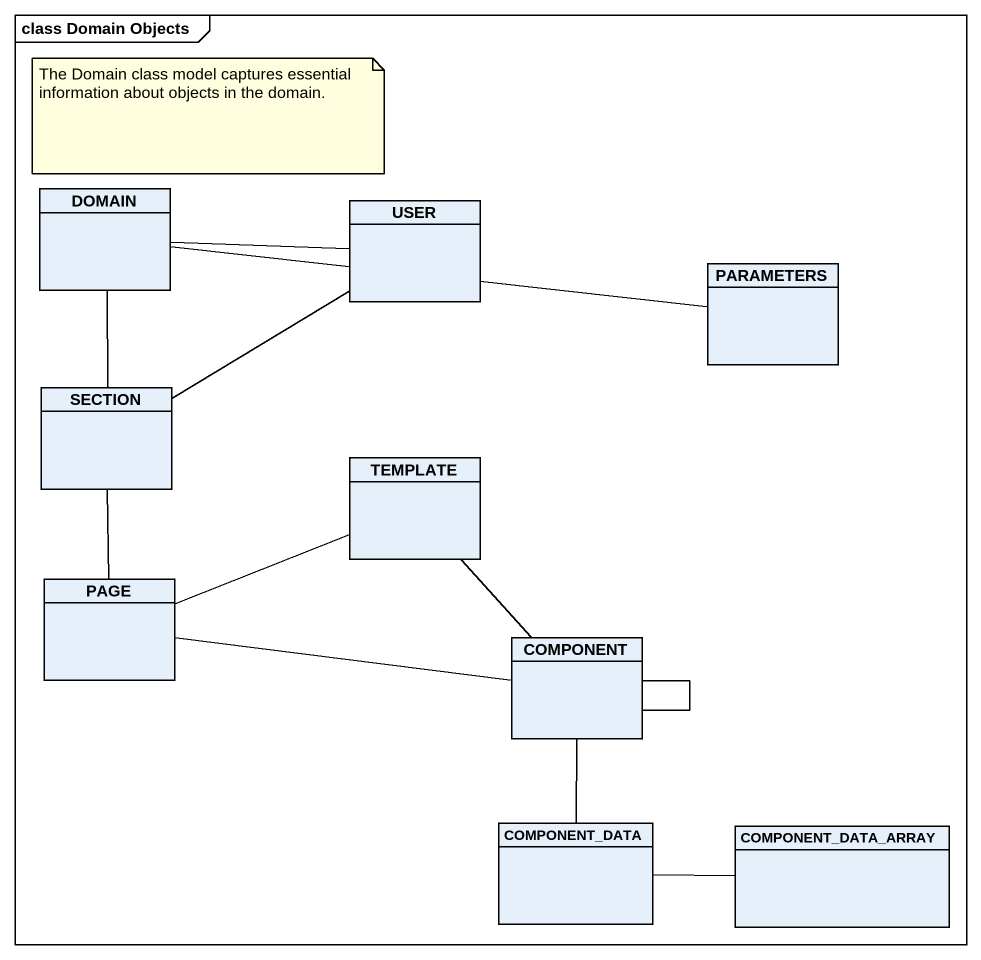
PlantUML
@startuml
mainframe class Domain Objects
hide circle
hide empty members
class DOMAIN
class USER
class PARAMETERS
class SECTION
class TEMPLATE
class "PAGE" as PAGE_
class "COMPONENT" as COMPONENT_
class COMPONENT_DATA
class COMPONENT_DATA_ARRAY
DOMAIN -right- PARAMETERS
DOMAIN -- SECTION
USER -left- DOMAIN
USER -- SECTION
SECTION -- PAGE_
TEMPLATE -left- PAGE_
COMPONENT_ -up- TEMPLATE
COMPONENT_ -left- PAGE_
COMPONENT_ -- COMPONENT_
COMPONENT_ -- COMPONENT_DATA
COMPONENT_DATA -right- COMPONENT_DATA_ARRAY
note as N1
  The Domain class model captures essential information about objects in the domain.
end note
@enduml
